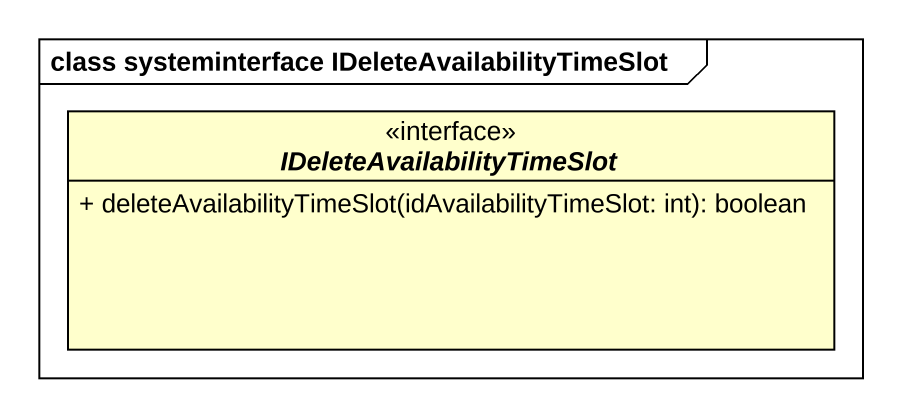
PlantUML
@startuml
mainframe class systeminterface IDeleteAvailabilityTimeSlot
hide circle
hide empty members
skinparam classAttributeIconSize 0
interface IDeleteAvailabilityTimeSlot {
  + deleteAvailabilityTimeSlot(idAvailabilityTimeSlot: int): boolean
}
@enduml
